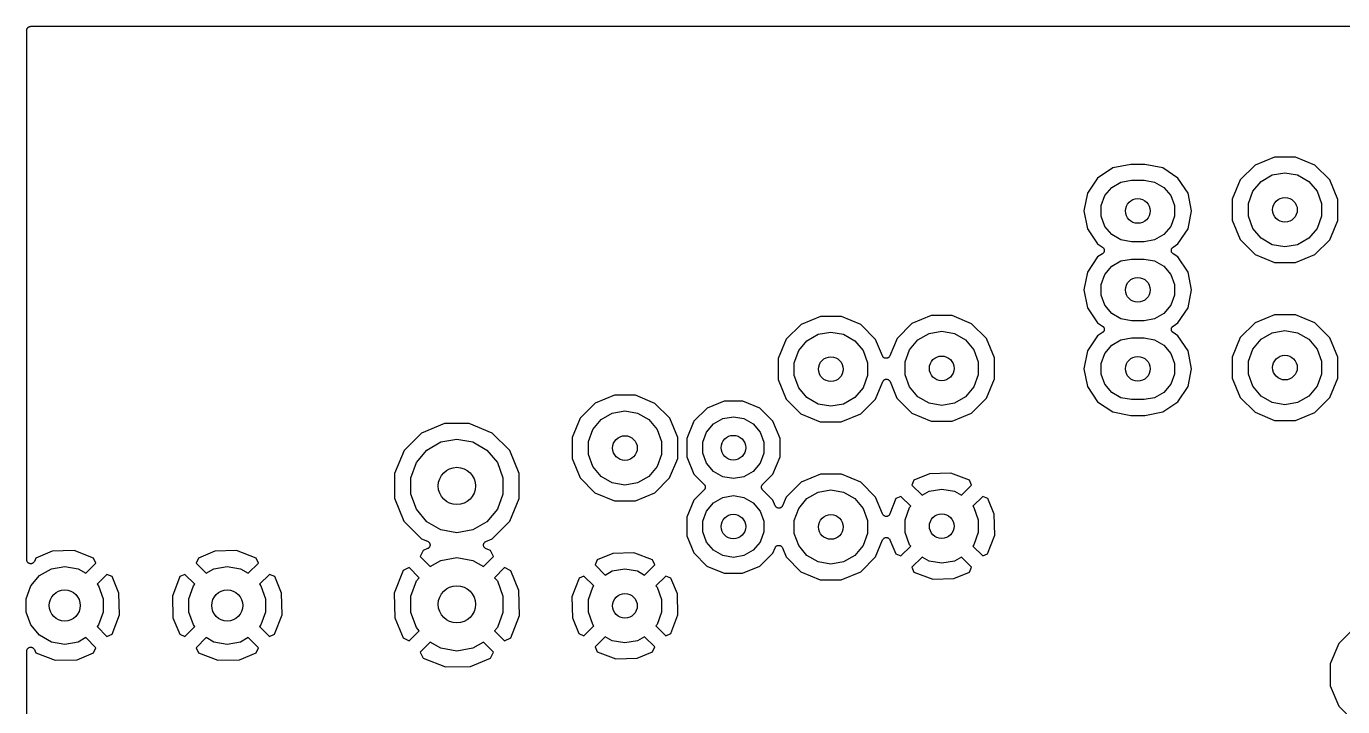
# Model space of a CAD drawing. Extents: x 74 to 224, y -146 to -46.
# Drawn here: x 74.23 to 116.6, y -118.88 to -96.98 of the extents above; entities that cross this region are included whole.
import ezdxf

# ---------------------------------------------------------------- set-up
doc = ezdxf.new("R2010")
doc.units = 0
doc.header["$MEASUREMENT"] = 0
doc.layers.add('BLACK', color=7, linetype='CONTINUOUS')

msp = doc.modelspace()

# ---------------------------------------------------------------- linework, layer by layer
at = {"layer": 'Black'}
for p, q in [((74.26, -97.0395), (74.2672, -97.031)), ((74.2672, -97.031), (74.2727, -97.0214)), ((74.2727, -97.0214), (74.2812, -97.0142)), ((74.2812, -97.0142), (74.2884, -97.0057)), ((74.2884, -97.0057), (74.298, -97.0002)), ((74.298, -97.0002), (74.3065, -96.993)), ((74.3065, -96.993), (74.3169, -96.9892)), ((74.3169, -96.9892), (74.3266, -96.9837)), ((74.3266, -96.9837), (74.3375, -96.9817)), ((74.3375, -96.9817), (74.3479, -96.9779)), ((74.3479, -96.9779), (74.3591, -96.9779)), ((74.3591, -96.9779), (74.37, -96.976)), ((74.37, -96.976), (140.423, -96.976)), ((74.243, -97.103), (74.2449, -97.0921)), ((74.243, -114.152), (74.243, -97.103)), ((74.2449, -97.0809), (74.2487, -97.0705)), ((74.2449, -97.0921), (74.2449, -97.0809)), ((74.2487, -97.0705), (74.2507, -97.0596)), ((74.2507, -97.0596), (74.2562, -97.0499)), ((74.2562, -97.0499), (74.26, -97.0395)), ((114.408, -101.184), (113.784, -101.442)), ((115.084, -101.184), (114.408, -101.184)), ((115.708, -101.444), (115.084, -101.184)), ((109.2, -101.537), (108.714, -101.862)), ((109.786, -101.421), (109.2, -101.537)), ((110.229, -101.421), (109.786, -101.421)), ((110.815, -101.537), (110.229, -101.421)), ((111.301, -101.862), (110.815, -101.537)), ((113.784, -101.442), (113.305, -101.919)), ((114.336, -101.76), (114.744, -101.688)), ((114.744, -101.688), (115.153, -101.76)), ((116.185, -101.922), (115.708, -101.444)), ((108.714, -101.862), (108.39, -102.348)), ((109.167, -102.161), (109.465, -101.988)), ((109.465, -101.988), (109.804, -101.929)), ((109.804, -101.929), (110.21, -101.929)), ((110.21, -101.929), (110.55, -101.988)), ((110.55, -101.988), (110.848, -102.161)), ((111.625, -102.348), (111.301, -101.862)), ((113.305, -101.919), (113.046, -102.543)), ((113.709, -102.285), (113.976, -101.967)), ((113.976, -101.967), (114.336, -101.76)), ((115.153, -101.76), (115.513, -101.967)), ((115.513, -101.967), (115.78, -102.285)), ((116.443, -102.546), (116.185, -101.922)), ((108.39, -102.348), (108.275, -102.921)), ((108.827, -102.749), (108.945, -102.425)), ((108.945, -102.425), (109.167, -102.161)), ((110.848, -102.161), (111.07, -102.425)), ((111.07, -102.425), (111.187, -102.749)), ((111.739, -102.921), (111.625, -102.348)), ((113.046, -102.543), (113.046, -103.219)), ((113.567, -102.675), (113.709, -102.285)), ((115.78, -102.285), (115.922, -102.675)), ((116.443, -103.222), (116.443, -102.546)), ((108.275, -102.921), (108.39, -103.494)), ((108.827, -103.093), (108.827, -102.749)), ((111.187, -102.749), (111.187, -103.093)), ((111.625, -103.494), (111.739, -102.921)), ((113.567, -103.09), (113.567, -102.675)), ((115.922, -102.675), (115.922, -103.09)), ((108.945, -103.417), (108.827, -103.093)), ((111.187, -103.093), (111.07, -103.417)), ((113.046, -103.219), (113.304, -103.844)), ((113.709, -103.48), (113.567, -103.09)), ((115.922, -103.09), (115.78, -103.48)), ((116.184, -103.846), (116.443, -103.222)), ((108.39, -103.494), (108.714, -103.98)), ((109.167, -103.681), (108.945, -103.417)), ((109.465, -103.853), (109.167, -103.681)), ((110.848, -103.681), (110.55, -103.853)), ((111.07, -103.417), (110.848, -103.681)), ((111.301, -103.98), (111.625, -103.494)), ((113.976, -103.798), (113.709, -103.48)), ((114.336, -104.006), (113.976, -103.798)), ((115.513, -103.798), (115.153, -104.006)), ((115.78, -103.48), (115.513, -103.798)), ((108.714, -103.98), (108.872, -104.085)), ((108.872, -104.085), (108.882, -104.095)), ((108.882, -104.095), (108.893, -104.103)), ((108.893, -104.103), (108.898, -104.11)), ((108.898, -104.11), (108.904, -104.116)), ((108.904, -104.116), (108.91, -104.128)), ((108.91, -104.128), (108.918, -104.14)), ((108.918, -104.14), (108.92, -104.148)), ((108.92, -104.234), (108.918, -104.242)), ((108.92, -104.148), (108.923, -104.155)), ((108.923, -104.226), (108.92, -104.234)), ((108.923, -104.155), (108.925, -104.169)), ((108.925, -104.213), (108.923, -104.226)), ((108.925, -104.169), (108.928, -104.182)), ((108.928, -104.199), (108.925, -104.213)), ((108.928, -104.182), (108.927, -104.191)), ((108.927, -104.191), (108.928, -104.199)), ((109.804, -103.913), (109.465, -103.853)), ((110.21, -103.913), (109.804, -103.913)), ((110.55, -103.853), (110.21, -103.913)), ((111.087, -104.182), (111.09, -104.169)), ((111.088, -104.191), (111.087, -104.182)), ((111.087, -104.199), (111.088, -104.191)), ((111.09, -104.213), (111.087, -104.199)), ((111.09, -104.169), (111.092, -104.155)), ((111.092, -104.226), (111.09, -104.213)), ((111.092, -104.155), (111.095, -104.148)), ((111.095, -104.234), (111.092, -104.226)), ((111.095, -104.148), (111.097, -104.14)), ((111.097, -104.242), (111.095, -104.234)), ((111.097, -104.14), (111.105, -104.128)), ((111.105, -104.128), (111.111, -104.116)), ((111.111, -104.116), (111.117, -104.11)), ((111.117, -104.11), (111.122, -104.103)), ((111.122, -104.103), (111.133, -104.095)), ((111.133, -104.095), (111.143, -104.085)), ((111.143, -104.085), (111.301, -103.98)), ((113.304, -103.844), (113.781, -104.322)), ((114.744, -104.078), (114.336, -104.006)), ((115.153, -104.006), (114.744, -104.078)), ((115.705, -104.324), (116.184, -103.846)), ((108.714, -104.402), (108.39, -104.888)), ((108.872, -104.296), (108.714, -104.402)), ((108.882, -104.287), (108.872, -104.296)), ((108.893, -104.279), (108.882, -104.287)), ((108.898, -104.272), (108.893, -104.279)), ((108.904, -104.266), (108.898, -104.272)), ((108.91, -104.253), (108.904, -104.266)), ((108.918, -104.242), (108.91, -104.253)), ((109.167, -104.701), (109.465, -104.528)), ((109.465, -104.528), (109.804, -104.469)), ((109.804, -104.469), (110.21, -104.469)), ((110.21, -104.469), (110.55, -104.528)), ((110.55, -104.528), (110.848, -104.701)), ((111.105, -104.253), (111.097, -104.242)), ((111.111, -104.266), (111.105, -104.253)), ((111.117, -104.272), (111.111, -104.266)), ((111.122, -104.279), (111.117, -104.272)), ((111.133, -104.287), (111.122, -104.279)), ((111.143, -104.296), (111.133, -104.287)), ((111.301, -104.402), (111.143, -104.296)), ((111.625, -104.888), (111.301, -104.402)), ((113.781, -104.322), (114.405, -104.581)), ((114.405, -104.581), (115.081, -104.582)), ((115.081, -104.582), (115.705, -104.324)), ((108.39, -104.888), (108.275, -105.461)), ((108.827, -105.289), (108.945, -104.965)), ((108.945, -104.965), (109.167, -104.701)), ((110.848, -104.701), (111.07, -104.965)), ((111.07, -104.965), (111.187, -105.289)), ((111.739, -105.461), (111.625, -104.888)), ((108.275, -105.461), (108.39, -106.034)), ((108.827, -105.633), (108.827, -105.289)), ((111.187, -105.289), (111.187, -105.633)), ((111.625, -106.034), (111.739, -105.461)), ((108.945, -105.957), (108.827, -105.633)), ((111.187, -105.633), (111.07, -105.957)), ((99.7904, -106.315), (99.1659, -106.573)), ((100.466, -106.315), (99.7904, -106.315)), ((101.09, -106.574), (100.466, -106.315)), ((103.359, -106.289), (102.735, -106.547)), ((104.035, -106.29), (103.359, -106.289)), ((104.659, -106.549), (104.035, -106.29)), ((108.39, -106.034), (108.714, -106.52)), ((109.167, -106.221), (108.945, -105.957)), ((109.465, -106.393), (109.167, -106.221)), ((110.848, -106.221), (110.55, -106.393)), ((111.07, -105.957), (110.848, -106.221)), ((111.301, -106.52), (111.625, -106.034)), ((114.408, -106.264), (113.784, -106.522)), ((115.084, -106.264), (114.408, -106.264)), ((115.708, -106.524), (115.084, -106.264)), ((99.1659, -106.573), (98.6876, -107.05)), ((101.568, -107.053), (101.09, -106.574)), ((102.735, -106.547), (102.256, -107.025)), ((105.136, -107.027), (104.659, -106.549)), ((108.714, -106.52), (108.872, -106.625)), ((108.872, -106.625), (108.882, -106.635)), ((108.882, -106.635), (108.893, -106.643)), ((108.893, -106.643), (108.898, -106.65)), ((108.898, -106.65), (108.904, -106.656)), ((108.904, -106.656), (108.91, -106.668)), ((108.91, -106.668), (108.918, -106.68)), ((108.918, -106.782), (108.91, -106.793)), ((108.918, -106.68), (108.92, -106.688)), ((108.92, -106.774), (108.918, -106.782)), ((108.92, -106.688), (108.923, -106.695)), ((108.923, -106.766), (108.92, -106.774)), ((108.923, -106.695), (108.925, -106.709)), ((108.925, -106.753), (108.923, -106.766)), ((108.925, -106.709), (108.928, -106.722)), ((108.928, -106.739), (108.925, -106.753)), ((108.928, -106.722), (108.927, -106.731)), ((108.927, -106.731), (108.928, -106.739)), ((109.804, -106.453), (109.465, -106.393)), ((110.21, -106.453), (109.804, -106.453)), ((110.55, -106.393), (110.21, -106.453)), ((111.087, -106.722), (111.09, -106.709)), ((111.088, -106.731), (111.087, -106.722)), ((111.087, -106.739), (111.088, -106.731)), ((111.09, -106.753), (111.087, -106.739)), ((111.09, -106.709), (111.092, -106.695)), ((111.092, -106.766), (111.09, -106.753)), ((111.092, -106.695), (111.095, -106.688)), ((111.095, -106.774), (111.092, -106.766)), ((111.095, -106.688), (111.097, -106.68)), ((111.097, -106.782), (111.095, -106.774)), ((111.097, -106.68), (111.105, -106.668)), ((111.105, -106.793), (111.097, -106.782)), ((111.105, -106.668), (111.111, -106.656)), ((111.111, -106.656), (111.117, -106.65)), ((111.117, -106.65), (111.122, -106.643)), ((111.122, -106.643), (111.133, -106.635)), ((111.133, -106.635), (111.143, -106.625)), ((111.143, -106.625), (111.301, -106.52)), ((113.784, -106.522), (113.305, -106.999)), ((114.336, -106.84), (114.744, -106.768)), ((114.744, -106.768), (115.153, -106.84)), ((116.185, -107.002), (115.708, -106.524)), ((98.6876, -107.05), (98.4285, -107.674)), ((99.0917, -107.416), (99.3586, -107.098)), ((99.3586, -107.098), (99.718, -106.89)), ((99.718, -106.89), (100.127, -106.818)), ((100.127, -106.818), (100.536, -106.89)), ((100.536, -106.89), (100.895, -107.098)), ((100.895, -107.098), (101.162, -107.416)), ((101.788, -107.586), (101.568, -107.053)), ((102.256, -107.025), (102.023, -107.587)), ((102.66, -107.391), (102.927, -107.073)), ((102.927, -107.073), (103.287, -106.865)), ((103.287, -106.865), (103.695, -106.793)), ((103.695, -106.793), (104.104, -106.865)), ((104.104, -106.865), (104.464, -107.073)), ((104.464, -107.073), (104.731, -107.391)), ((105.394, -107.652), (105.136, -107.027)), ((108.714, -106.942), (108.39, -107.428)), ((108.872, -106.836), (108.714, -106.942)), ((108.882, -106.827), (108.872, -106.836)), ((108.893, -106.819), (108.882, -106.827)), ((108.898, -106.812), (108.893, -106.819)), ((108.904, -106.806), (108.898, -106.812)), ((108.91, -106.793), (108.904, -106.806)), ((109.167, -107.241), (109.465, -107.068)), ((109.465, -107.068), (109.804, -107.009)), ((109.804, -107.009), (110.21, -107.009)), ((110.21, -107.009), (110.55, -107.068)), ((110.55, -107.068), (110.848, -107.241)), ((111.111, -106.806), (111.105, -106.793)), ((111.117, -106.812), (111.111, -106.806)), ((111.122, -106.819), (111.117, -106.812)), ((111.133, -106.827), (111.122, -106.819)), ((111.143, -106.836), (111.133, -106.827)), ((111.301, -106.942), (111.143, -106.836)), ((111.625, -107.428), (111.301, -106.942)), ((113.305, -106.999), (113.046, -107.623)), ((113.709, -107.365), (113.976, -107.047)), ((113.976, -107.047), (114.336, -106.84)), ((115.153, -106.84), (115.513, -107.047)), ((115.513, -107.047), (115.78, -107.365)), ((116.443, -107.626), (116.185, -107.002)), ((98.9498, -107.806), (99.0917, -107.416)), ((101.162, -107.416), (101.304, -107.806)), ((101.797, -107.6), (101.788, -107.586)), ((101.805, -107.615), (101.797, -107.6)), ((101.809, -107.619), (101.805, -107.615)), ((101.812, -107.624), (101.809, -107.619)), ((101.825, -107.634), (101.812, -107.624)), ((101.999, -107.624), (101.986, -107.634)), ((102.002, -107.619), (101.999, -107.624)), ((102.006, -107.615), (102.002, -107.619)), ((102.014, -107.601), (102.006, -107.615)), ((102.023, -107.587), (102.014, -107.601)), ((102.518, -107.781), (102.66, -107.391)), ((104.731, -107.391), (104.873, -107.781)), ((108.39, -107.428), (108.275, -108.001)), ((108.827, -107.829), (108.945, -107.505)), ((108.945, -107.505), (109.167, -107.241)), ((110.848, -107.241), (111.07, -107.505)), ((111.07, -107.505), (111.187, -107.829)), ((111.739, -108.001), (111.625, -107.428)), ((113.046, -107.623), (113.046, -108.299)), ((113.567, -107.755), (113.709, -107.365)), ((115.78, -107.365), (115.922, -107.755)), ((116.443, -108.302), (116.443, -107.626)), ((98.4285, -107.674), (98.4279, -108.35)), ((98.9498, -108.221), (98.9498, -107.806)), ((101.304, -107.806), (101.304, -108.221)), ((101.837, -107.645), (101.825, -107.634)), ((101.842, -107.647), (101.837, -107.645)), ((101.847, -107.651), (101.842, -107.647)), ((101.863, -107.656), (101.847, -107.651)), ((101.878, -107.662), (101.863, -107.656)), ((101.884, -107.662), (101.878, -107.662)), ((101.889, -107.664), (101.884, -107.662)), ((101.906, -107.663), (101.889, -107.664)), ((101.922, -107.664), (101.906, -107.663)), ((101.927, -107.662), (101.922, -107.664)), ((101.933, -107.662), (101.927, -107.662)), ((101.948, -107.656), (101.933, -107.662)), ((101.964, -107.651), (101.948, -107.656)), ((101.969, -107.647), (101.964, -107.651)), ((101.974, -107.645), (101.969, -107.647)), ((101.986, -107.634), (101.974, -107.645)), ((102.518, -108.196), (102.518, -107.781)), ((104.873, -107.781), (104.873, -108.196)), ((105.394, -108.327), (105.394, -107.652)), ((108.275, -108.001), (108.39, -108.574)), ((108.827, -108.173), (108.827, -107.829)), ((111.187, -107.829), (111.187, -108.173)), ((111.625, -108.574), (111.739, -108.001)), ((113.567, -108.17), (113.567, -107.755)), ((115.922, -107.755), (115.922, -108.17)), ((98.4279, -108.35), (98.6859, -108.974)), ((99.0917, -108.611), (98.9498, -108.221)), ((101.304, -108.221), (101.162, -108.611)), ((101.566, -108.977), (101.799, -108.415)), ((101.799, -108.415), (101.808, -108.401)), ((101.808, -108.401), (101.816, -108.386)), ((101.816, -108.386), (101.82, -108.382)), ((101.82, -108.382), (101.823, -108.378)), ((101.823, -108.378), (101.836, -108.368)), ((101.836, -108.368), (101.849, -108.356)), ((101.849, -108.356), (101.854, -108.354)), ((101.854, -108.354), (101.858, -108.351)), ((101.858, -108.351), (101.874, -108.346)), ((101.874, -108.346), (101.889, -108.34)), ((101.889, -108.34), (101.895, -108.339)), ((101.895, -108.339), (101.9, -108.338)), ((101.9, -108.338), (101.917, -108.338)), ((101.917, -108.338), (101.933, -108.338)), ((101.933, -108.338), (101.939, -108.339)), ((101.939, -108.339), (101.944, -108.34)), ((101.944, -108.34), (101.96, -108.346)), ((101.96, -108.346), (101.975, -108.351)), ((101.975, -108.351), (101.98, -108.354)), ((101.98, -108.354), (101.985, -108.357)), ((101.985, -108.357), (101.997, -108.368)), ((101.997, -108.368), (102.01, -108.378)), ((102.01, -108.378), (102.013, -108.383)), ((102.013, -108.383), (102.017, -108.386)), ((102.017, -108.386), (102.025, -108.401)), ((102.025, -108.401), (102.034, -108.415)), ((102.034, -108.415), (102.255, -108.949)), ((102.66, -108.586), (102.518, -108.196)), ((104.873, -108.196), (104.731, -108.586)), ((105.135, -108.952), (105.394, -108.327)), ((108.945, -108.497), (108.827, -108.173)), ((111.187, -108.173), (111.07, -108.497)), ((113.046, -108.299), (113.304, -108.924)), ((113.709, -108.56), (113.567, -108.17)), ((115.922, -108.17), (115.78, -108.56)), ((116.184, -108.926), (116.443, -108.302)), ((93.161, -108.855), (92.5365, -109.113)), ((93.8368, -108.855), (93.161, -108.855)), ((94.4608, -109.114), (93.8368, -108.855)), ((99.3586, -108.929), (99.0917, -108.611)), ((101.162, -108.611), (100.895, -108.929)), ((102.927, -108.904), (102.66, -108.586)), ((104.731, -108.586), (104.464, -108.904)), ((108.39, -108.574), (108.714, -109.06)), ((109.167, -108.761), (108.945, -108.497)), ((109.465, -108.933), (109.167, -108.761)), ((110.848, -108.761), (110.55, -108.933)), ((111.07, -108.497), (110.848, -108.761)), ((111.301, -109.06), (111.625, -108.574)), ((113.976, -108.878), (113.709, -108.56)), ((114.336, -109.086), (113.976, -108.878)), ((115.513, -108.878), (115.153, -109.086)), ((115.78, -108.56), (115.513, -108.878)), ((92.5365, -109.113), (92.0582, -109.59)), ((94.9383, -109.593), (94.4608, -109.114)), ((96.1412, -109.268), (95.7188, -109.69)), ((96.6928, -109.04), (96.1412, -109.268)), ((97.2896, -109.041), (96.6928, -109.04)), ((97.8408, -109.27), (97.2896, -109.041)), ((98.2624, -109.692), (97.8408, -109.27)), ((98.6859, -108.974), (99.1633, -109.453)), ((99.718, -109.137), (99.3586, -108.929)), ((100.127, -109.209), (99.718, -109.137)), ((100.536, -109.137), (100.127, -109.209)), ((100.895, -108.929), (100.536, -109.137)), ((101.088, -109.454), (101.566, -108.977)), ((102.255, -108.949), (102.732, -109.427)), ((103.287, -109.111), (102.927, -108.904)), ((103.695, -109.183), (103.287, -109.111)), ((104.104, -109.111), (103.695, -109.183)), ((104.464, -108.904), (104.104, -109.111)), ((104.656, -109.429), (105.135, -108.952)), ((108.714, -109.06), (109.2, -109.384)), ((109.804, -108.993), (109.465, -108.933)), ((110.21, -108.993), (109.804, -108.993)), ((110.55, -108.933), (110.21, -108.993)), ((110.815, -109.384), (111.301, -109.06)), ((113.304, -108.924), (113.781, -109.402)), ((114.744, -109.158), (114.336, -109.086)), ((115.153, -109.086), (114.744, -109.158)), ((115.705, -109.404), (116.184, -108.926)), ((92.0582, -109.59), (91.7991, -110.214)), ((92.4624, -109.956), (92.7292, -109.638)), ((92.7292, -109.638), (93.0886, -109.43)), ((93.0886, -109.43), (93.4974, -109.358)), ((93.4974, -109.358), (93.9062, -109.43)), ((93.9062, -109.43), (94.2656, -109.638)), ((94.2656, -109.638), (94.5324, -109.956)), ((95.1963, -110.217), (94.9383, -109.593)), ((95.7188, -109.69), (95.49, -110.241)), ((96.3497, -109.778), (96.6493, -109.605)), ((96.6493, -109.605), (96.9899, -109.545)), ((96.9899, -109.545), (97.3305, -109.605)), ((97.3305, -109.605), (97.6301, -109.778)), ((98.4903, -110.244), (98.2624, -109.692)), ((99.1633, -109.453), (99.7874, -109.712)), ((99.7874, -109.712), (100.463, -109.712)), ((100.463, -109.712), (101.088, -109.454)), ((102.732, -109.427), (103.356, -109.686)), ((103.356, -109.686), (104.032, -109.687)), ((104.032, -109.687), (104.656, -109.429)), ((109.2, -109.384), (109.786, -109.501)), ((109.786, -109.501), (110.229, -109.501)), ((110.229, -109.501), (110.815, -109.384)), ((113.781, -109.402), (114.405, -109.661)), ((114.405, -109.661), (115.081, -109.662)), ((115.081, -109.662), (115.705, -109.404)), ((86.9513, -110.07), (86.386, -110.634)), ((87.6896, -109.764), (86.9513, -110.07)), ((88.4883, -109.765), (87.6896, -109.764)), ((89.2261, -110.072), (88.4883, -109.765)), ((89.7904, -110.637), (89.2261, -110.072)), ((92.3204, -110.346), (92.4624, -109.956)), ((94.5324, -109.956), (94.6744, -110.346)), ((96.0091, -110.368), (96.1274, -110.043)), ((96.1274, -110.043), (96.3497, -109.778)), ((97.6301, -109.778), (97.8524, -110.043)), ((97.8524, -110.043), (97.9707, -110.368)), ((87.1194, -110.619), (87.5723, -110.358)), ((87.5723, -110.358), (88.0872, -110.267)), ((88.0872, -110.267), (88.6021, -110.358)), ((88.6021, -110.358), (89.055, -110.619)), ((91.7991, -110.214), (91.7985, -110.89)), ((92.3204, -110.761), (92.3204, -110.346)), ((94.6744, -110.346), (94.6744, -110.761)), ((95.1957, -110.893), (95.1963, -110.217)), ((95.49, -110.241), (95.4895, -110.838)), ((96.0091, -110.714), (96.0091, -110.368)), ((97.9707, -110.368), (97.9707, -110.714)), ((98.4898, -110.841), (98.4903, -110.244)), ((86.386, -110.634), (86.0797, -111.372)), ((86.6045, -111.511), (86.7833, -111.02)), ((86.7833, -111.02), (87.1194, -110.619)), ((89.055, -110.619), (89.3911, -111.02)), ((89.3911, -111.02), (89.5699, -111.511)), ((90.0954, -111.375), (89.7904, -110.637)), ((91.7985, -110.89), (92.0565, -111.514)), ((92.4624, -111.151), (92.3204, -110.761)), ((94.6744, -110.761), (94.5324, -111.151)), ((94.9366, -111.517), (95.1957, -110.893)), ((95.4895, -110.838), (95.7174, -111.389)), ((96.1274, -111.039), (96.0091, -110.714)), ((97.9707, -110.714), (97.8524, -111.039)), ((98.261, -111.392), (98.4898, -110.841)), ((86.0797, -111.372), (86.079, -112.17)), ((90.0947, -112.174), (90.0954, -111.375)), ((92.7292, -111.469), (92.4624, -111.151)), ((94.5324, -111.151), (94.2656, -111.469)), ((95.7174, -111.389), (96.0486, -111.721)), ((96.3497, -111.304), (96.1274, -111.039)), ((96.6493, -111.477), (96.3497, -111.304)), ((97.6301, -111.304), (97.3305, -111.477)), ((97.8524, -111.039), (97.6301, -111.304)), ((97.9314, -111.721), (98.261, -111.392)), ((99.7904, -111.395), (99.1659, -111.653)), ((100.466, -111.395), (99.7904, -111.395)), ((101.09, -111.654), (100.466, -111.395)), ((103.307, -111.38), (102.803, -111.589)), ((103.984, -111.36), (103.307, -111.38)), ((104.589, -111.591), (103.984, -111.36)), ((86.6045, -112.034), (86.6045, -111.511)), ((89.5699, -111.511), (89.5699, -112.034)), ((92.0565, -111.514), (92.5339, -111.993)), ((93.0886, -111.677), (92.7292, -111.469)), ((93.4974, -111.749), (93.0886, -111.677)), ((93.9062, -111.677), (93.4974, -111.749)), ((94.2656, -111.469), (93.9062, -111.677)), ((94.4583, -111.994), (94.9366, -111.517)), ((96.0486, -111.721), (96.055, -111.73)), ((96.055, -111.73), (96.0628, -111.738)), ((96.0628, -111.738), (96.0675, -111.748)), ((96.0738, -111.865), (96.0674, -111.874)), ((96.0675, -111.748), (96.0739, -111.757)), ((96.0766, -111.854), (96.0738, -111.865)), ((96.0739, -111.757), (96.0767, -111.768)), ((96.0814, -111.844), (96.0766, -111.854)), ((96.0767, -111.768), (96.0814, -111.778)), ((96.0814, -111.778), (96.0824, -111.789)), ((96.0823, -111.833), (96.0814, -111.844)), ((96.0852, -111.822), (96.0823, -111.833)), ((96.0824, -111.789), (96.0852, -111.8)), ((96.0852, -111.8), (96.0843, -111.811)), ((96.0843, -111.811), (96.0852, -111.822)), ((96.9899, -111.537), (96.6493, -111.477)), ((97.3305, -111.477), (96.9899, -111.537)), ((97.8946, -111.799), (97.8975, -111.789)), ((97.8955, -111.81), (97.8946, -111.799)), ((97.8946, -111.822), (97.8955, -111.81)), ((97.8974, -111.832), (97.8946, -111.822)), ((97.8984, -111.843), (97.8974, -111.832)), ((97.8975, -111.789), (97.8984, -111.778)), ((97.8984, -111.778), (97.9031, -111.768)), ((97.9031, -111.853), (97.8984, -111.843)), ((97.9031, -111.768), (97.906, -111.757)), ((97.9059, -111.864), (97.9031, -111.853)), ((97.9123, -111.873), (97.9059, -111.864)), ((97.906, -111.757), (97.9124, -111.748)), ((97.9124, -111.748), (97.9171, -111.738)), ((97.9171, -111.738), (97.925, -111.73)), ((97.925, -111.73), (97.9314, -111.721)), ((99.1659, -111.653), (98.6876, -112.13)), ((101.568, -112.133), (101.09, -111.654)), ((102.803, -111.589), (102.735, -111.749)), ((102.735, -111.749), (103.062, -112.075)), ((104.329, -112.075), (104.656, -111.749)), ((104.656, -111.749), (104.589, -111.591)), ((86.079, -112.17), (86.384, -112.909)), ((86.7833, -112.525), (86.6045, -112.034)), ((89.5699, -112.034), (89.3911, -112.525)), ((89.7884, -112.912), (90.0947, -112.174)), ((92.5339, -111.993), (93.158, -112.252)), ((93.158, -112.252), (93.8338, -112.252)), ((93.8338, -112.252), (94.4583, -111.994)), ((95.7188, -112.23), (95.49, -112.781)), ((96.0484, -111.901), (95.7188, -112.23)), ((96.0548, -111.892), (96.0484, -111.901)), ((96.0627, -111.884), (96.0548, -111.892)), ((96.0674, -111.874), (96.0627, -111.884)), ((96.3497, -112.318), (96.6493, -112.145)), ((96.6493, -112.145), (96.9899, -112.085)), ((96.9899, -112.085), (97.3305, -112.145)), ((97.3305, -112.145), (97.6301, -112.318)), ((97.917, -111.883), (97.9123, -111.873)), ((97.9248, -111.891), (97.917, -111.883)), ((97.9312, -111.9), (97.9248, -111.891)), ((98.2624, -112.232), (97.9312, -111.9)), ((98.3363, -112.411), (98.2624, -112.232)), ((98.6876, -112.13), (98.5709, -112.411)), ((99.0917, -112.496), (99.3586, -112.178)), ((99.3586, -112.178), (99.718, -111.97)), ((99.718, -111.97), (100.127, -111.898)), ((100.127, -111.898), (100.536, -111.97)), ((100.536, -111.97), (100.895, -112.178)), ((100.895, -112.178), (101.162, -112.496)), ((101.792, -112.676), (101.568, -112.133)), ((102.218, -112.175), (102.028, -112.673)), ((102.376, -112.108), (102.218, -112.175)), ((102.696, -112.428), (102.376, -112.108)), ((103.062, -112.075), (103.287, -111.945)), ((103.287, -111.945), (103.695, -111.873)), ((103.695, -111.873), (104.104, -111.945)), ((104.104, -111.945), (104.329, -112.075)), ((105.015, -112.108), (104.695, -112.428)), ((105.175, -112.176), (105.015, -112.108)), ((105.384, -112.679), (105.175, -112.176)), ((87.1194, -112.926), (86.7833, -112.525)), ((89.3911, -112.525), (89.055, -112.926)), ((96.0091, -112.908), (96.1274, -112.583)), ((96.1274, -112.583), (96.3497, -112.318)), ((97.6301, -112.318), (97.8524, -112.583)), ((97.8524, -112.583), (97.9707, -112.908)), ((98.3452, -112.425), (98.3363, -112.411)), ((98.3528, -112.44), (98.3452, -112.425)), ((98.3569, -112.443), (98.3528, -112.44)), ((98.3599, -112.448), (98.3569, -112.443)), ((98.3731, -112.458), (98.3599, -112.448)), ((98.3853, -112.469), (98.3731, -112.458)), ((98.3905, -112.472), (98.3853, -112.469)), ((98.3949, -112.475), (98.3905, -112.472)), ((98.4107, -112.48), (98.3949, -112.475)), ((98.4261, -112.486), (98.4107, -112.48)), ((98.4316, -112.487), (98.4261, -112.486)), ((98.437, -112.488), (98.4316, -112.487)), ((98.4535, -112.488), (98.437, -112.488)), ((98.4701, -112.488), (98.4535, -112.488)), ((98.4754, -112.487), (98.4701, -112.488)), ((98.481, -112.486), (98.4754, -112.487)), ((98.4964, -112.48), (98.481, -112.486)), ((98.5122, -112.475), (98.4964, -112.48)), ((98.5166, -112.472), (98.5122, -112.475)), ((98.5218, -112.469), (98.5166, -112.472)), ((98.534, -112.458), (98.5218, -112.469)), ((98.5472, -112.448), (98.534, -112.458)), ((98.5502, -112.444), (98.5472, -112.448)), ((98.5543, -112.44), (98.5502, -112.444)), ((98.562, -112.425), (98.5543, -112.44)), ((98.5709, -112.411), (98.562, -112.425)), ((98.9498, -112.886), (99.0917, -112.496)), ((101.162, -112.496), (101.304, -112.886)), ((101.802, -112.692), (101.792, -112.676)), ((101.811, -112.708), (101.802, -112.692)), ((101.814, -112.71), (101.811, -112.708)), ((101.816, -112.714), (101.814, -112.71)), ((101.831, -112.725), (101.816, -112.714)), ((102.006, -112.711), (101.991, -112.722)), ((102.008, -112.708), (102.006, -112.711)), ((102.01, -112.705), (102.008, -112.708)), ((102.019, -112.689), (102.01, -112.705)), ((102.028, -112.673), (102.019, -112.689)), ((102.518, -112.861), (102.66, -112.471)), ((102.66, -112.471), (102.696, -112.428)), ((104.695, -112.428), (104.731, -112.471)), ((104.731, -112.471), (104.873, -112.861)), ((105.403, -113.357), (105.384, -112.679)), ((86.384, -112.909), (86.9483, -113.474)), ((87.5723, -113.188), (87.1194, -112.926)), ((89.055, -112.926), (88.6021, -113.188)), ((89.2231, -113.476), (89.7884, -112.912)), ((95.49, -112.781), (95.4895, -113.378)), ((96.0091, -113.254), (96.0091, -112.908)), ((97.9707, -112.908), (97.9707, -113.254)), ((98.9498, -113.301), (98.9498, -112.886)), ((101.304, -112.886), (101.304, -113.301)), ((101.845, -112.737), (101.831, -112.725)), ((101.848, -112.738), (101.845, -112.737)), ((101.851, -112.74), (101.848, -112.738)), ((101.869, -112.746), (101.851, -112.74)), ((101.886, -112.753), (101.869, -112.746)), ((101.89, -112.753), (101.886, -112.753)), ((101.893, -112.754), (101.89, -112.753)), ((101.911, -112.753), (101.893, -112.754)), ((101.93, -112.753), (101.911, -112.753)), ((101.933, -112.752), (101.93, -112.753)), ((101.937, -112.752), (101.933, -112.752)), ((101.954, -112.745), (101.937, -112.752)), ((101.972, -112.739), (101.954, -112.745)), ((101.974, -112.736), (101.972, -112.739)), ((101.978, -112.735), (101.974, -112.736)), ((101.991, -112.722), (101.978, -112.735)), ((102.518, -113.276), (102.518, -112.861)), ((104.873, -112.861), (104.873, -113.276)), ((86.9483, -113.474), (87.1464, -113.556)), ((87.1464, -113.556), (87.1603, -113.565)), ((88.0872, -113.278), (87.5723, -113.188)), ((88.6021, -113.188), (88.0872, -113.278)), ((89.0085, -113.568), (89.0235, -113.558)), ((89.0235, -113.558), (89.2231, -113.476)), ((95.4895, -113.378), (95.7174, -113.929)), ((96.1274, -113.579), (96.0091, -113.254)), ((97.9707, -113.254), (97.8524, -113.579)), ((99.0917, -113.691), (98.9498, -113.301)), ((101.304, -113.301), (101.162, -113.691)), ((101.566, -114.057), (101.794, -113.508)), ((101.794, -113.508), (101.803, -113.494)), ((101.803, -113.494), (101.81, -113.479)), ((101.81, -113.479), (101.815, -113.476)), ((101.815, -113.476), (101.818, -113.471)), ((101.818, -113.471), (101.831, -113.461)), ((101.831, -113.461), (101.843, -113.45)), ((101.843, -113.45), (101.848, -113.447)), ((101.848, -113.447), (101.853, -113.444)), ((101.853, -113.444), (101.868, -113.439)), ((101.868, -113.439), (101.884, -113.433)), ((101.884, -113.433), (101.889, -113.432)), ((101.889, -113.432), (101.895, -113.431)), ((101.895, -113.431), (101.911, -113.431)), ((101.911, -113.431), (101.928, -113.431)), ((101.928, -113.431), (101.933, -113.432)), ((101.933, -113.432), (101.939, -113.433)), ((101.939, -113.433), (101.954, -113.439)), ((101.954, -113.439), (101.97, -113.444)), ((101.97, -113.444), (101.974, -113.447)), ((101.974, -113.447), (101.98, -113.45)), ((101.98, -113.45), (101.992, -113.461)), ((101.992, -113.461), (102.005, -113.471)), ((102.005, -113.471), (102.008, -113.476)), ((102.008, -113.476), (102.012, -113.479)), ((102.012, -113.479), (102.02, -113.494)), ((102.02, -113.494), (102.029, -113.508)), ((102.029, -113.508), (102.216, -113.96)), ((102.66, -113.666), (102.518, -113.276)), ((104.873, -113.276), (104.731, -113.666)), ((105.173, -113.961), (105.403, -113.357)), ((75.0649, -113.873), (74.5348, -114.093)), ((75.7657, -113.854), (75.0649, -113.873)), ((76.3928, -114.095), (75.7657, -113.854)), ((80.2973, -113.873), (79.7672, -114.093)), ((80.9981, -113.854), (80.2973, -113.873)), ((81.6252, -114.095), (80.9981, -113.854)), ((87.005, -113.849), (86.9075, -114.044)), ((87.1463, -113.791), (87.005, -113.849)), ((87.1603, -113.782), (87.1463, -113.791)), ((87.1603, -113.565), (87.175, -113.573)), ((87.1749, -113.774), (87.1603, -113.782)), ((87.1787, -113.77), (87.1749, -113.774)), ((87.175, -113.573), (87.1788, -113.577)), ((87.1835, -113.767), (87.1787, -113.77)), ((87.1788, -113.577), (87.1836, -113.58)), ((87.1936, -113.754), (87.1835, -113.767)), ((87.1836, -113.58), (87.1936, -113.593)), ((87.1936, -113.593), (87.2048, -113.605)), ((87.2048, -113.742), (87.1936, -113.754)), ((87.2048, -113.605), (87.207, -113.61)), ((87.2069, -113.737), (87.2048, -113.742)), ((87.2104, -113.732), (87.2069, -113.737)), ((87.207, -113.61), (87.2104, -113.615)), ((87.2104, -113.615), (87.2154, -113.631)), ((87.2153, -113.716), (87.2104, -113.732)), ((87.2217, -113.701), (87.2153, -113.716)), ((87.2154, -113.631), (87.2217, -113.646)), ((87.2217, -113.646), (87.2219, -113.652)), ((87.2219, -113.695), (87.2217, -113.701)), ((87.2219, -113.652), (87.2236, -113.657)), ((87.2236, -113.69), (87.2219, -113.695)), ((87.2236, -113.657), (87.2229, -113.673)), ((87.2229, -113.673), (87.2236, -113.69)), ((88.9461, -113.659), (88.9474, -113.655)), ((88.9469, -113.677), (88.9461, -113.659)), ((88.9464, -113.695), (88.9469, -113.677)), ((88.9478, -113.699), (88.9464, -113.695)), ((88.9474, -113.655), (88.9475, -113.651)), ((88.9475, -113.651), (88.954, -113.634)), ((88.948, -113.703), (88.9478, -113.699)), ((88.9548, -113.72), (88.948, -113.703)), ((88.954, -113.634), (88.9594, -113.617)), ((88.9605, -113.736), (88.9548, -113.72)), ((88.9594, -113.617), (88.9621, -113.614)), ((88.9632, -113.74), (88.9605, -113.736)), ((88.9621, -113.614), (88.9636, -113.61)), ((88.9649, -113.744), (88.9632, -113.74)), ((88.9636, -113.61), (88.9754, -113.596)), ((88.9769, -113.757), (88.9649, -113.744)), ((88.9754, -113.596), (88.9863, -113.582)), ((88.988, -113.771), (88.9769, -113.757)), ((88.9863, -113.582), (88.9899, -113.58)), ((88.9917, -113.773), (88.988, -113.771)), ((88.9899, -113.58), (88.9928, -113.576)), ((88.9946, -113.776), (88.9917, -113.773)), ((88.9928, -113.576), (89.0085, -113.568)), ((89.0104, -113.785), (88.9946, -113.776)), ((89.0257, -113.794), (89.0104, -113.785)), ((89.17, -113.851), (89.0257, -113.794)), ((89.2669, -114.044), (89.17, -113.851)), ((93.1085, -113.945), (92.6051, -114.154)), ((93.7859, -113.926), (93.1085, -113.945)), ((93.8138, -113.936), (93.7859, -113.926)), ((94.3905, -114.156), (93.8138, -113.936)), ((93.8138, -113.936), (93.8138, -113.936)), ((95.7174, -113.929), (96.139, -114.352)), ((96.3497, -113.844), (96.1274, -113.579)), ((96.6493, -114.017), (96.3497, -113.844)), ((97.6301, -113.844), (97.3305, -114.017)), ((97.8524, -113.579), (97.6301, -113.844)), ((97.8386, -114.353), (98.261, -113.932)), ((98.261, -113.932), (98.331, -113.763)), ((98.331, -113.763), (98.3399, -113.749)), ((98.3399, -113.749), (98.3476, -113.734)), ((98.3476, -113.734), (98.3517, -113.731)), ((98.3517, -113.731), (98.3547, -113.726)), ((98.3547, -113.726), (98.3679, -113.716)), ((98.3679, -113.716), (98.3801, -113.705)), ((98.3801, -113.705), (98.3853, -113.702)), ((98.3853, -113.702), (98.3897, -113.699)), ((98.3897, -113.699), (98.4055, -113.694)), ((98.4055, -113.694), (98.4209, -113.688)), ((98.4209, -113.688), (98.4265, -113.688)), ((98.4265, -113.688), (98.4318, -113.686)), ((98.4318, -113.686), (98.4484, -113.687)), ((98.4484, -113.687), (98.4649, -113.686)), ((98.4649, -113.686), (98.4703, -113.688)), ((98.4703, -113.688), (98.4759, -113.688)), ((98.4759, -113.688), (98.4912, -113.694)), ((98.4912, -113.694), (98.507, -113.699)), ((98.507, -113.699), (98.5114, -113.703)), ((98.5114, -113.703), (98.5166, -113.705)), ((98.5166, -113.705), (98.5288, -113.716)), ((98.5288, -113.716), (98.542, -113.726)), ((98.542, -113.726), (98.545, -113.731)), ((98.545, -113.731), (98.5491, -113.735)), ((98.5491, -113.735), (98.5567, -113.749)), ((98.5567, -113.749), (98.5656, -113.763)), ((98.5656, -113.763), (98.6859, -114.054)), ((99.3586, -114.009), (99.0917, -113.691)), ((101.162, -113.691), (100.895, -114.009)), ((102.216, -113.96), (102.376, -114.028)), ((102.376, -114.028), (102.696, -113.708)), ((102.696, -113.708), (102.66, -113.666)), ((104.731, -113.666), (104.695, -113.708)), ((104.695, -113.708), (105.015, -114.028)), ((105.015, -114.028), (105.173, -113.961)), ((74.2461, -114.169), (74.243, -114.152)), ((74.248, -114.187), (74.2461, -114.169)), ((74.2499, -114.191), (74.248, -114.187)), ((74.2507, -114.195), (74.2499, -114.191)), ((74.2596, -114.211), (74.2507, -114.195)), ((74.2675, -114.227), (74.2596, -114.211)), ((74.2706, -114.23), (74.2675, -114.227)), ((74.2727, -114.233), (74.2706, -114.23)), ((74.2864, -114.245), (74.2727, -114.233)), ((74.2993, -114.257), (74.2864, -114.245)), ((74.3032, -114.259), (74.2993, -114.257)), ((74.3065, -114.262), (74.3032, -114.259)), ((74.3233, -114.268), (74.3065, -114.262)), ((74.3397, -114.275), (74.3233, -114.268)), ((74.3439, -114.275), (74.3397, -114.275)), ((74.3479, -114.277), (74.3439, -114.275)), ((74.3658, -114.277), (74.3479, -114.277)), ((74.3837, -114.278), (74.3658, -114.277)), ((74.3878, -114.277), (74.3837, -114.278)), ((74.3921, -114.277), (74.3878, -114.277)), ((74.4089, -114.271), (74.3921, -114.277)), ((74.426, -114.266), (74.4089, -114.271)), ((74.4295, -114.263), (74.426, -114.266)), ((74.4335, -114.262), (74.4295, -114.263)), ((74.4472, -114.25), (74.4335, -114.262)), ((74.4616, -114.239), (74.4472, -114.25)), ((74.464, -114.236), (74.4616, -114.239)), ((74.4673, -114.233), (74.464, -114.236)), ((74.4762, -114.218), (74.4673, -114.233)), ((74.4862, -114.203), (74.4762, -114.218)), ((74.5348, -114.093), (74.4862, -114.203)), ((75.0344, -114.442), (75.4634, -114.366)), ((75.4634, -114.366), (75.8924, -114.442)), ((76.14, -114.585), (76.4656, -114.259)), ((76.4656, -114.259), (76.3928, -114.095)), ((79.7672, -114.093), (79.6936, -114.259)), ((79.6936, -114.259), (80.0192, -114.585)), ((80.2668, -114.442), (80.6958, -114.366)), ((80.6958, -114.366), (81.1248, -114.442)), ((81.3724, -114.585), (81.698, -114.259)), ((81.698, -114.259), (81.6252, -114.095)), ((86.5483, -114.403), (86.355, -114.5)), ((86.8709, -114.726), (86.5483, -114.403)), ((86.9075, -114.044), (87.2295, -114.366)), ((87.2295, -114.366), (87.5723, -114.168)), ((87.5723, -114.168), (88.0872, -114.077)), ((88.0872, -114.077), (88.6021, -114.168)), ((88.6021, -114.168), (88.9449, -114.366)), ((88.9449, -114.366), (89.2669, -114.044)), ((89.6261, -114.403), (89.3035, -114.726)), ((89.8206, -114.501), (89.6261, -114.403)), ((92.6051, -114.154), (92.537, -114.314)), ((92.537, -114.314), (92.8635, -114.64)), ((94.1313, -114.64), (94.4578, -114.314)), ((94.4578, -114.314), (94.3905, -114.156)), ((96.139, -114.352), (96.6902, -114.581)), ((96.9899, -114.077), (96.6493, -114.017)), ((97.3305, -114.017), (96.9899, -114.077)), ((97.287, -114.581), (97.8386, -114.353)), ((98.6859, -114.054), (99.1633, -114.533)), ((99.718, -114.217), (99.3586, -114.009)), ((100.127, -114.289), (99.718, -114.217)), ((100.536, -114.217), (100.127, -114.289)), ((100.895, -114.009), (100.536, -114.217)), ((101.088, -114.534), (101.566, -114.057)), ((103.062, -114.061), (102.735, -114.388)), ((102.735, -114.388), (102.802, -114.546)), ((103.287, -114.191), (103.062, -114.061)), ((103.695, -114.263), (103.287, -114.191)), ((104.104, -114.191), (103.695, -114.263)), ((104.329, -114.061), (104.104, -114.191)), ((104.656, -114.388), (104.329, -114.061)), ((104.588, -114.548), (104.656, -114.388)), ((74.377, -114.994), (74.6571, -114.66)), ((74.6571, -114.66), (75.0344, -114.442)), ((75.8924, -114.442), (76.14, -114.585)), ((76.8248, -114.619), (76.5042, -114.939)), ((76.9914, -114.692), (76.8248, -114.619)), ((77.211, -115.222), (76.9914, -114.692)), ((79.1696, -114.691), (78.9294, -115.319)), ((79.3344, -114.619), (79.1696, -114.691)), ((79.655, -114.939), (79.3344, -114.619)), ((80.0192, -114.585), (80.2668, -114.442)), ((81.1248, -114.442), (81.3724, -114.585)), ((82.0572, -114.619), (81.7366, -114.939)), ((82.2238, -114.692), (82.0572, -114.619)), ((82.4434, -115.222), (82.2238, -114.692)), ((86.355, -114.5), (86.0721, -115.222)), ((86.6045, -115.321), (86.7833, -114.83)), ((86.7833, -114.83), (86.8709, -114.726)), ((89.3035, -114.726), (89.3911, -114.83)), ((89.3911, -114.83), (89.5699, -115.321)), ((90.087, -115.144), (89.8206, -114.501)), ((92.0198, -114.74), (91.7897, -115.345)), ((92.1778, -114.673), (92.0198, -114.74)), ((92.4981, -114.993), (92.1778, -114.673)), ((92.8635, -114.64), (93.0886, -114.51)), ((93.0886, -114.51), (93.4974, -114.438)), ((93.4974, -114.438), (93.9062, -114.51)), ((93.9062, -114.51), (94.1313, -114.64)), ((94.817, -114.673), (94.4967, -114.993)), ((94.977, -114.741), (94.817, -114.673)), ((95.1855, -115.245), (94.977, -114.741)), ((96.6902, -114.581), (97.287, -114.581)), ((99.1633, -114.533), (99.7874, -114.792)), ((99.7874, -114.792), (100.463, -114.792)), ((100.463, -114.792), (101.088, -114.534)), ((102.802, -114.546), (103.407, -114.776)), ((103.407, -114.776), (104.084, -114.756)), ((104.084, -114.756), (104.588, -114.548)), ((74.228, -115.403), (74.377, -114.994)), ((76.5042, -114.939), (76.5498, -114.994)), ((76.5498, -114.994), (76.6988, -115.403)), ((77.2298, -115.923), (77.211, -115.222)), ((79.4604, -115.403), (79.6094, -114.994)), ((79.6094, -114.994), (79.655, -114.939)), ((81.7366, -114.939), (81.7822, -114.994)), ((81.7822, -114.994), (81.9312, -115.403)), ((82.4622, -115.923), (82.4434, -115.222)), ((86.0721, -115.222), (86.0874, -116.022)), ((90.1023, -115.944), (90.087, -115.144)), ((92.3204, -115.426), (92.4624, -115.036)), ((92.4624, -115.036), (92.4981, -114.993)), ((94.4967, -114.993), (94.5324, -115.036)), ((94.5324, -115.036), (94.6744, -115.426)), ((95.2051, -115.922), (95.1855, -115.245)), ((74.228, -115.839), (74.228, -115.403)), ((76.6988, -115.403), (76.6988, -115.839)), ((78.9294, -115.319), (78.9482, -116.019)), ((79.4604, -115.839), (79.4604, -115.403)), ((81.9312, -115.403), (81.9312, -115.839)), ((86.6045, -115.844), (86.6045, -115.321)), ((89.5699, -115.321), (89.5699, -115.844)), ((91.7897, -115.345), (91.8093, -116.022)), ((92.3204, -115.841), (92.3204, -115.426)), ((94.6744, -115.426), (94.6744, -115.841)), ((74.377, -116.248), (74.228, -115.839)), ((76.6988, -115.839), (76.5498, -116.248)), ((76.9896, -116.55), (77.2298, -115.923)), ((78.9482, -116.019), (79.1678, -116.549)), ((79.6094, -116.248), (79.4604, -115.839)), ((81.9312, -115.839), (81.7822, -116.248)), ((82.222, -116.55), (82.4622, -115.923)), ((86.0874, -116.022), (86.3538, -116.665)), ((86.7833, -116.335), (86.6045, -115.844)), ((89.5699, -115.844), (89.3911, -116.335)), ((89.8194, -116.665), (90.1023, -115.944)), ((91.8093, -116.022), (92.0178, -116.526)), ((92.4624, -116.231), (92.3204, -115.841)), ((94.6744, -115.841), (94.5324, -116.231)), ((94.975, -116.527), (95.2051, -115.922)), ((74.6571, -116.582), (74.377, -116.248)), ((76.5498, -116.248), (76.5042, -116.302)), ((76.5042, -116.302), (76.8248, -116.623)), ((79.3344, -116.623), (79.655, -116.302)), ((79.655, -116.302), (79.6094, -116.248)), ((81.7822, -116.248), (81.7366, -116.302)), ((81.7366, -116.302), (82.0572, -116.623)), ((86.5483, -116.762), (86.8709, -116.44)), ((86.8709, -116.44), (86.7833, -116.335)), ((89.3911, -116.335), (89.3035, -116.44)), ((89.3035, -116.44), (89.6261, -116.762)), ((92.0178, -116.526), (92.1778, -116.594)), ((92.1778, -116.594), (92.4981, -116.274)), ((92.4981, -116.274), (92.4624, -116.231)), ((94.5324, -116.231), (94.4967, -116.274)), ((94.4967, -116.274), (94.817, -116.594)), ((94.817, -116.594), (94.975, -116.527)), ((116.977, -116.348), (116.477, -116.848)), ((75.0344, -116.8), (74.6571, -116.582)), ((75.4634, -116.875), (75.0344, -116.8)), ((75.8924, -116.8), (75.4634, -116.875)), ((76.14, -116.657), (75.8924, -116.8)), ((76.4656, -116.982), (76.14, -116.657)), ((76.8248, -116.623), (76.9896, -116.55)), ((79.1678, -116.549), (79.3344, -116.623)), ((80.0192, -116.657), (79.6936, -116.982)), ((80.2668, -116.8), (80.0192, -116.657)), ((80.6958, -116.875), (80.2668, -116.8)), ((81.1248, -116.8), (80.6958, -116.875)), ((81.3724, -116.657), (81.1248, -116.8)), ((81.698, -116.982), (81.3724, -116.657)), ((82.0572, -116.623), (82.222, -116.55)), ((86.3538, -116.665), (86.5483, -116.762)), ((87.2295, -116.8), (86.9075, -117.122)), ((87.5723, -116.997), (87.2295, -116.8)), ((88.9449, -116.8), (88.6021, -116.997)), ((89.2669, -117.122), (88.9449, -116.8)), ((89.6261, -116.762), (89.8194, -116.665)), ((92.8635, -116.627), (92.537, -116.953)), ((92.537, -116.953), (92.6043, -117.111)), ((93.0886, -116.757), (92.8635, -116.627)), ((93.4974, -116.829), (93.0886, -116.757)), ((93.9062, -116.757), (93.4974, -116.829)), ((94.1313, -116.627), (93.9062, -116.757)), ((94.4578, -116.953), (94.1313, -116.627)), ((94.3897, -117.113), (94.4578, -116.953)), ((116.477, -116.848), (116.205, -117.501)), ((74.243, -117.09), (74.2461, -117.072)), ((74.243, -145.467), (74.243, -117.09)), ((74.2461, -117.072), (74.248, -117.055)), ((74.248, -117.055), (74.2499, -117.051)), ((74.2499, -117.051), (74.2507, -117.047)), ((74.2507, -117.047), (74.2596, -117.031)), ((74.2596, -117.031), (74.2675, -117.015)), ((74.2675, -117.015), (74.2706, -117.012)), ((74.2706, -117.012), (74.2727, -117.008)), ((74.2727, -117.008), (74.2864, -116.997)), ((74.2864, -116.997), (74.2993, -116.985)), ((74.2993, -116.985), (74.3032, -116.983)), ((74.3032, -116.983), (74.3065, -116.98)), ((74.3065, -116.98), (74.3233, -116.974)), ((74.3233, -116.974), (74.3397, -116.967)), ((74.3397, -116.967), (74.3439, -116.966)), ((74.3439, -116.966), (74.3479, -116.965)), ((74.3479, -116.965), (74.3658, -116.965)), ((74.3658, -116.965), (74.3837, -116.964)), ((74.3837, -116.964), (74.3878, -116.965)), ((74.3878, -116.965), (74.3921, -116.965)), ((74.3921, -116.965), (74.4089, -116.971)), ((74.4089, -116.971), (74.426, -116.976)), ((74.426, -116.976), (74.4295, -116.979)), ((74.4295, -116.979), (74.4335, -116.98)), ((74.4335, -116.98), (74.4472, -116.992)), ((74.4472, -116.992), (74.4616, -117.002)), ((74.4616, -117.002), (74.464, -117.006)), ((74.464, -117.006), (74.4673, -117.008)), ((74.4673, -117.008), (74.4762, -117.024)), ((74.4762, -117.024), (74.4862, -117.039)), ((74.4862, -117.039), (74.534, -117.147)), ((74.534, -117.147), (75.1611, -117.387)), ((75.1611, -117.387), (75.8619, -117.368)), ((75.8619, -117.368), (76.392, -117.149)), ((76.392, -117.149), (76.4656, -116.982)), ((79.6936, -116.982), (79.7664, -117.147)), ((79.7664, -117.147), (80.3935, -117.387)), ((80.3935, -117.387), (81.0943, -117.368)), ((81.0943, -117.368), (81.6244, -117.149)), ((81.6244, -117.149), (81.698, -116.982)), ((86.9075, -117.122), (87.0044, -117.315)), ((87.0044, -117.315), (87.7262, -117.598)), ((88.0872, -117.088), (87.5723, -116.997)), ((88.6021, -116.997), (88.0872, -117.088)), ((88.5261, -117.583), (89.1694, -117.316)), ((89.1694, -117.316), (89.2669, -117.122)), ((92.6043, -117.111), (93.2089, -117.341)), ((93.2089, -117.341), (93.8863, -117.322)), ((93.8863, -117.322), (94.3897, -117.113)), ((87.7262, -117.598), (88.5261, -117.583)), ((116.205, -117.501), (116.205, -118.208)), ((116.205, -118.208), (116.475, -118.862)), ((116.475, -118.862), (116.975, -119.362))]:
    msp.add_line(p, q, dxfattribs=at)
for centre, radius in [((110.007, -102.921), 0.3969), ((114.744, -102.883), 0.3969), ((110.007, -105.461), 0.3969), ((100.127, -108.013), 0.3969), ((103.695, -107.988), 0.3969), ((110.007, -108.001), 0.3969), ((114.744, -107.963), 0.3969), ((93.4974, -110.553), 0.3969), ((96.9899, -110.541), 0.3969), ((88.0872, -111.773), 0.5994), ((96.9899, -113.081), 0.3969), ((100.127, -113.093), 0.3969), ((103.695, -113.068), 0.3969), ((75.4634, -115.621), 0.5004), ((80.6958, -115.621), 0.5004), ((88.0872, -115.583), 0.5994), ((93.4974, -115.633), 0.3969)]:
    msp.add_circle(centre, radius, dxfattribs=at)

doc.saveas('drawing.dxf')
